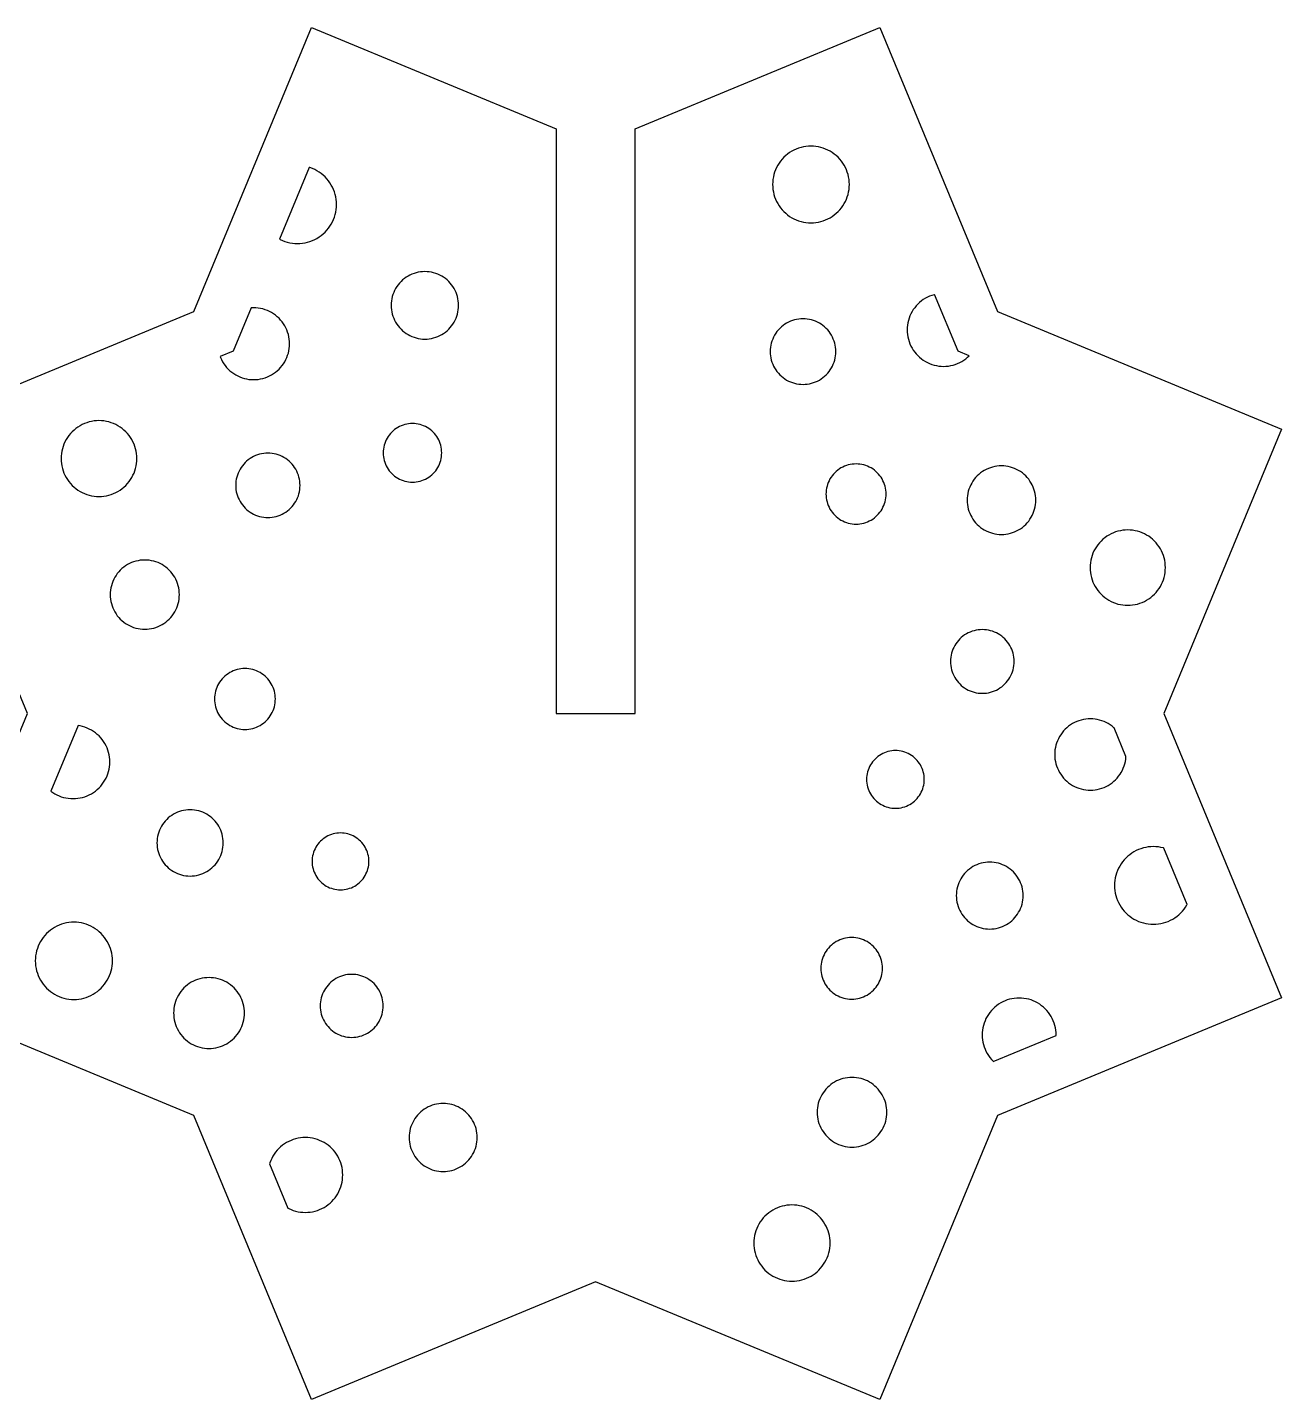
# Model space of a CAD drawing. Header units: millimetres. Extents: x 0 to 450, y -234 to 0.
# Drawn here: x 150.9 to 214.3, y -231.3 to -162 of the extents above; entities that cross this region are included whole.
import ezdxf

# ---------------------------------------------------------------- set-up
doc = ezdxf.new("R2010")
doc.units = ezdxf.units.MM
doc.layers.add('CUT', color=1, linetype='Continuous')

msp = doc.modelspace()

# ---------------------------------------------------------------- linework, layer by layer
at = {"layer": 'CUT'}
for points in [[(193.996, -231.291), (179.645, -225.347), (165.295, -231.291), (159.351, -216.94), (145, -210.996), (150.944, -196.645), (145, -182.295), (159.351, -176.351), (165.295, -162), (177.645, -167.116), (177.645, -196.645), (181.645, -196.645), (181.645, -167.116), (193.996, -162), (199.94, -176.351), (214.291, -182.295), (208.347, -196.645), (214.291, -210.996), (199.94, -216.94), (193.996, -231.291)], [(192.356, -170.552), (192.393, -170.431), (192.422, -170.307), (192.443, -170.182), (192.455, -170.056), (192.459, -169.929), (192.455, -169.802), (192.443, -169.676), (192.422, -169.551), (192.393, -169.428), (192.356, -169.306), (192.312, -169.188), (192.259, -169.072), (192.2, -168.96), (192.133, -168.853), (192.059, -168.749), (191.978, -168.651), (191.892, -168.559), (191.799, -168.472), (191.701, -168.392), (191.598, -168.318), (191.49, -168.251), (191.378, -168.191), (191.263, -168.139), (191.144, -168.094), (191.023, -168.057), (190.899, -168.029), (190.774, -168.008), (190.648, -167.996), (190.521, -167.991), (190.395, -167.996), (190.268, -168.008), (190.143, -168.029), (190.02, -168.057), (189.899, -168.094), (189.78, -168.139), (189.664, -168.191), (189.553, -168.251), (189.445, -168.318), (189.342, -168.392), (189.244, -168.472), (189.151, -168.559), (189.065, -168.651), (188.984, -168.749), (188.91, -168.853), (188.843, -168.96), (188.783, -169.072), (188.731, -169.188), (188.686, -169.306), (188.65, -169.428), (188.621, -169.551), (188.6, -169.676), (188.588, -169.802), (188.584, -169.929), (188.588, -170.056), (188.6, -170.182), (188.621, -170.307), (188.65, -170.431), (188.686, -170.552), (188.731, -170.671), (188.783, -170.786), (188.843, -170.898), (188.91, -171.006), (188.984, -171.109), (189.065, -171.207), (189.151, -171.299), (189.244, -171.386), (189.342, -171.466), (189.445, -171.54), (189.553, -171.607), (189.664, -171.667), (189.78, -171.719), (189.899, -171.764), (190.02, -171.801), (190.143, -171.83), (190.268, -171.85), (190.395, -171.863), (190.521, -171.867), (190.648, -171.863), (190.774, -171.85), (190.899, -171.83), (191.023, -171.801), (191.144, -171.764), (191.263, -171.719), (191.378, -171.667), (191.49, -171.607), (191.598, -171.54), (191.701, -171.466), (191.799, -171.386), (191.892, -171.299), (191.978, -171.207), (192.059, -171.109), (192.133, -171.006), (192.2, -170.898), (192.259, -170.786), (192.312, -170.671), (192.356, -170.552)], [(166.449, -171.577), (166.487, -171.453), (166.516, -171.328), (166.537, -171.2), (166.55, -171.072), (166.554, -170.943), (166.55, -170.814), (166.537, -170.686), (166.516, -170.558), (166.487, -170.433), (166.449, -170.309), (166.404, -170.188), (166.351, -170.071), (166.29, -169.957), (166.222, -169.847), (166.147, -169.743), (166.065, -169.643), (165.977, -169.549), (165.882, -169.46), (165.783, -169.379), (165.678, -169.303), (165.568, -169.235), (165.454, -169.174), (165.337, -169.121), (165.216, -169.076), (165.182, -169.066), (163.679, -172.695), (163.71, -172.711), (163.828, -172.765), (163.949, -172.81), (164.072, -172.848), (164.198, -172.877), (164.325, -172.898), (164.453, -172.91), (164.582, -172.915), (164.711, -172.91), (164.84, -172.898), (164.967, -172.877), (165.093, -172.848), (165.216, -172.81), (165.337, -172.765), (165.454, -172.711), (165.568, -172.651), (165.678, -172.582), (165.783, -172.507), (165.882, -172.425), (165.977, -172.337), (166.065, -172.243), (166.147, -172.143), (166.222, -172.038), (166.29, -171.929), (166.351, -171.815), (166.404, -171.697), (166.449, -171.577)], [(172.633, -176.582), (172.665, -176.475), (172.69, -176.367), (172.709, -176.257), (172.72, -176.146), (172.723, -176.034), (172.72, -175.923), (172.709, -175.812), (172.69, -175.702), (172.665, -175.593), (172.633, -175.487), (172.594, -175.382), (172.548, -175.281), (172.495, -175.182), (172.436, -175.088), (172.371, -174.997), (172.3, -174.911), (172.224, -174.83), (172.143, -174.753), (172.057, -174.683), (171.966, -174.618), (171.871, -174.559), (171.773, -174.506), (171.672, -174.46), (171.567, -174.421), (171.46, -174.389), (171.352, -174.363), (171.242, -174.345), (171.131, -174.334), (171.02, -174.331), (170.908, -174.334), (170.797, -174.345), (170.687, -174.363), (170.579, -174.389), (170.472, -174.421), (170.368, -174.46), (170.266, -174.506), (170.168, -174.559), (170.073, -174.618), (169.982, -174.683), (169.896, -174.753), (169.815, -174.83), (169.739, -174.911), (169.668, -174.997), (169.603, -175.088), (169.544, -175.182), (169.492, -175.281), (169.446, -175.382), (169.406, -175.487), (169.374, -175.593), (169.349, -175.702), (169.33, -175.812), (169.32, -175.923), (169.316, -176.034), (169.32, -176.146), (169.33, -176.257), (169.349, -176.367), (169.374, -176.475), (169.406, -176.582), (169.446, -176.686), (169.492, -176.788), (169.544, -176.886), (169.603, -176.981), (169.668, -177.071), (169.739, -177.158), (169.815, -177.239), (169.896, -177.315), (169.982, -177.386), (170.073, -177.451), (170.168, -177.51), (170.266, -177.562), (170.368, -177.608), (170.472, -177.647), (170.579, -177.68), (170.687, -177.705), (170.797, -177.723), (170.908, -177.734), (171.02, -177.738), (171.131, -177.734), (171.242, -177.723), (171.352, -177.705), (171.46, -177.68), (171.567, -177.647), (171.672, -177.608), (171.773, -177.562), (171.871, -177.51), (171.966, -177.451), (172.057, -177.386), (172.143, -177.315), (172.224, -177.239), (172.3, -177.158), (172.371, -177.071), (172.436, -176.981), (172.495, -176.886), (172.548, -176.788), (172.594, -176.686), (172.633, -176.582)], [(198.033, -178.924), (198.14, -178.867), (198.242, -178.804), (198.34, -178.733), (198.433, -178.657), (198.519, -178.576), (197.95, -178.341), (196.769, -175.489), (196.743, -175.495), (196.627, -175.53), (196.515, -175.572), (196.405, -175.622), (196.299, -175.679), (196.196, -175.742), (196.099, -175.812), (196.005, -175.889), (195.918, -175.971), (195.835, -176.059), (195.759, -176.152), (195.689, -176.25), (195.625, -176.353), (195.568, -176.459), (195.518, -176.569), (195.476, -176.681), (195.441, -176.797), (195.414, -176.914), (195.394, -177.033), (195.382, -177.153), (195.378, -177.273), (195.382, -177.393), (195.394, -177.513), (195.414, -177.632), (195.441, -177.749), (195.476, -177.865), (195.518, -177.977), (195.568, -178.087), (195.625, -178.193), (195.689, -178.296), (195.759, -178.394), (195.835, -178.487), (195.918, -178.575), (196.005, -178.657), (196.099, -178.733), (196.196, -178.804), (196.299, -178.867), (196.405, -178.924), (196.515, -178.974), (196.627, -179.016), (196.743, -179.051), (196.86, -179.079), (196.979, -179.098), (197.099, -179.11), (197.219, -179.114), (197.34, -179.11), (197.46, -179.098), (197.578, -179.079), (197.696, -179.051), (197.811, -179.016), (197.924, -178.974), (198.033, -178.924)], [(164.089, -178.555), (164.124, -178.441), (164.151, -178.326), (164.17, -178.208), (164.182, -178.09), (164.185, -177.972), (164.182, -177.853), (164.17, -177.735), (164.151, -177.617), (164.124, -177.502), (164.089, -177.388), (164.047, -177.277), (163.998, -177.169), (163.942, -177.064), (163.879, -176.963), (163.81, -176.867), (163.735, -176.775), (163.654, -176.688), (163.567, -176.607), (163.475, -176.531), (163.379, -176.462), (163.278, -176.4), (163.173, -176.344), (163.065, -176.295), (162.954, -176.253), (162.84, -176.218), (162.724, -176.191), (162.607, -176.172), (162.489, -176.16), (162.37, -176.156), (162.252, -176.16), (162.243, -176.161), (161.341, -178.341), (160.675, -178.616), (160.693, -178.666), (160.742, -178.774), (160.798, -178.879), (160.861, -178.98), (160.93, -179.076), (161.006, -179.168), (161.087, -179.255), (161.173, -179.336), (161.265, -179.412), (161.362, -179.481), (161.463, -179.543), (161.567, -179.599), (161.676, -179.648), (161.787, -179.69), (161.901, -179.725), (162.016, -179.752), (162.133, -179.771), (162.252, -179.783), (162.37, -179.787), (162.489, -179.783), (162.607, -179.771), (162.724, -179.752), (162.84, -179.725), (162.954, -179.69), (163.065, -179.648), (163.173, -179.599), (163.278, -179.543), (163.379, -179.481), (163.475, -179.412), (163.567, -179.336), (163.654, -179.255), (163.735, -179.168), (163.81, -179.076), (163.879, -178.98), (163.942, -178.879), (163.998, -178.774), (164.047, -178.666), (164.089, -178.555)], [(191.689, -178.901), (191.72, -178.797), (191.745, -178.691), (191.762, -178.584), (191.773, -178.476), (191.777, -178.368), (191.773, -178.26), (191.762, -178.152), (191.745, -178.045), (191.72, -177.939), (191.689, -177.835), (191.65, -177.734), (191.606, -177.635), (191.554, -177.539), (191.497, -177.447), (191.434, -177.359), (191.365, -177.275), (191.291, -177.196), (191.212, -177.122), (191.128, -177.053), (191.04, -176.99), (190.948, -176.932), (190.852, -176.881), (190.753, -176.836), (190.652, -176.798), (190.548, -176.767), (190.442, -176.742), (190.335, -176.724), (190.227, -176.714), (190.119, -176.71), (190.01, -176.714), (189.903, -176.724), (189.796, -176.742), (189.69, -176.767), (189.586, -176.798), (189.485, -176.836), (189.386, -176.881), (189.29, -176.932), (189.198, -176.99), (189.11, -177.053), (189.026, -177.122), (188.947, -177.196), (188.873, -177.275), (188.804, -177.359), (188.741, -177.447), (188.683, -177.539), (188.632, -177.635), (188.587, -177.734), (188.549, -177.835), (188.518, -177.939), (188.493, -178.045), (188.475, -178.152), (188.465, -178.26), (188.461, -178.368), (188.465, -178.476), (188.475, -178.584), (188.493, -178.691), (188.518, -178.797), (188.549, -178.901), (188.587, -179.002), (188.632, -179.101), (188.683, -179.197), (188.741, -179.289), (188.804, -179.377), (188.873, -179.461), (188.947, -179.54), (189.026, -179.614), (189.11, -179.683), (189.198, -179.746), (189.29, -179.804), (189.386, -179.855), (189.485, -179.899), (189.586, -179.938), (189.69, -179.969), (189.796, -179.994), (189.903, -180.011), (190.01, -180.022), (190.119, -180.026), (190.227, -180.022), (190.335, -180.011), (190.442, -179.994), (190.548, -179.969), (190.652, -179.938), (190.753, -179.899), (190.852, -179.855), (190.948, -179.804), (191.04, -179.746), (191.128, -179.683), (191.212, -179.614), (191.291, -179.54), (191.365, -179.461), (191.434, -179.377), (191.497, -179.289), (191.554, -179.197), (191.606, -179.101), (191.65, -179.002), (191.689, -178.901)], [(156.372, -184.387), (156.408, -184.267), (156.437, -184.145), (156.457, -184.021), (156.469, -183.897), (156.473, -183.772), (156.469, -183.646), (156.457, -183.522), (156.437, -183.398), (156.408, -183.276), (156.372, -183.156), (156.328, -183.039), (156.276, -182.925), (156.217, -182.814), (156.151, -182.708), (156.078, -182.606), (155.998, -182.509), (155.913, -182.418), (155.821, -182.332), (155.724, -182.253), (155.623, -182.18), (155.516, -182.114), (155.406, -182.055), (155.292, -182.003), (155.174, -181.959), (155.054, -181.922), (154.932, -181.894), (154.809, -181.874), (154.684, -181.861), (154.559, -181.857), (154.434, -181.861), (154.309, -181.874), (154.186, -181.894), (154.064, -181.922), (153.944, -181.959), (153.826, -182.003), (153.712, -182.055), (153.602, -182.114), (153.495, -182.18), (153.394, -182.253), (153.297, -182.332), (153.205, -182.418), (153.12, -182.509), (153.04, -182.606), (152.967, -182.708), (152.901, -182.814), (152.842, -182.925), (152.79, -183.039), (152.746, -183.156), (152.71, -183.276), (152.681, -183.398), (152.661, -183.522), (152.649, -183.646), (152.645, -183.772), (152.649, -183.897), (152.661, -184.021), (152.681, -184.145), (152.71, -184.267), (152.746, -184.387), (152.79, -184.504), (152.842, -184.618), (152.901, -184.729), (152.967, -184.835), (153.04, -184.937), (153.12, -185.034), (153.205, -185.125), (153.297, -185.211), (153.394, -185.29), (153.495, -185.363), (153.602, -185.429), (153.712, -185.488), (153.826, -185.54), (153.944, -185.584), (154.064, -185.621), (154.186, -185.649), (154.309, -185.67), (154.434, -185.682), (154.559, -185.686), (154.684, -185.682), (154.809, -185.67), (154.932, -185.649), (155.054, -185.621), (155.174, -185.584), (155.292, -185.54), (155.406, -185.488), (155.516, -185.429), (155.623, -185.363), (155.724, -185.29), (155.821, -185.211), (155.913, -185.125), (155.998, -185.034), (156.078, -184.937), (156.151, -184.835), (156.217, -184.729), (156.276, -184.618), (156.328, -184.504), (156.372, -184.387)], [(171.792, -183.959), (171.82, -183.866), (171.842, -183.772), (171.858, -183.677), (171.867, -183.58), (171.871, -183.484), (171.867, -183.387), (171.858, -183.291), (171.842, -183.195), (171.82, -183.101), (171.792, -183.008), (171.758, -182.918), (171.718, -182.83), (171.673, -182.744), (171.621, -182.662), (171.565, -182.584), (171.504, -182.509), (171.438, -182.438), (171.367, -182.372), (171.292, -182.311), (171.214, -182.254), (171.131, -182.203), (171.046, -182.158), (170.958, -182.118), (170.867, -182.084), (170.775, -182.055), (170.681, -182.033), (170.585, -182.018), (170.489, -182.008), (170.392, -182.005), (170.295, -182.008), (170.199, -182.018), (170.104, -182.033), (170.009, -182.055), (169.917, -182.084), (169.826, -182.118), (169.738, -182.158), (169.653, -182.203), (169.571, -182.254), (169.492, -182.311), (169.417, -182.372), (169.347, -182.438), (169.281, -182.509), (169.219, -182.584), (169.163, -182.662), (169.112, -182.744), (169.066, -182.83), (169.026, -182.918), (168.992, -183.008), (168.964, -183.101), (168.942, -183.195), (168.926, -183.291), (168.917, -183.387), (168.914, -183.484), (168.917, -183.58), (168.926, -183.677), (168.942, -183.772), (168.964, -183.866), (168.992, -183.959), (169.026, -184.049), (169.066, -184.138), (169.112, -184.223), (169.163, -184.305), (169.219, -184.384), (169.281, -184.458), (169.347, -184.529), (169.417, -184.595), (169.492, -184.657), (169.571, -184.713), (169.653, -184.764), (169.738, -184.81), (169.826, -184.85), (169.917, -184.884), (170.009, -184.912), (170.104, -184.934), (170.199, -184.949), (170.295, -184.959), (170.392, -184.962), (170.489, -184.959), (170.585, -184.949), (170.681, -184.934), (170.775, -184.912), (170.867, -184.884), (170.958, -184.85), (171.046, -184.81), (171.131, -184.764), (171.214, -184.713), (171.292, -184.657), (171.367, -184.595), (171.438, -184.529), (171.504, -184.458), (171.565, -184.384), (171.621, -184.305), (171.673, -184.223), (171.718, -184.138), (171.758, -184.049), (171.792, -183.959)], [(164.629, -185.649), (164.66, -185.547), (164.684, -185.444), (164.701, -185.339), (164.712, -185.233), (164.715, -185.126), (164.712, -185.02), (164.701, -184.914), (164.684, -184.809), (164.66, -184.706), (164.629, -184.604), (164.591, -184.504), (164.548, -184.408), (164.497, -184.314), (164.441, -184.223), (164.379, -184.137), (164.312, -184.055), (164.239, -183.977), (164.161, -183.904), (164.079, -183.837), (163.993, -183.775), (163.902, -183.719), (163.809, -183.669), (163.712, -183.625), (163.612, -183.587), (163.51, -183.556), (163.407, -183.532), (163.302, -183.515), (163.196, -183.505), (163.09, -183.501), (162.983, -183.505), (162.878, -183.515), (162.773, -183.532), (162.669, -183.556), (162.567, -183.587), (162.468, -183.625), (162.371, -183.669), (162.277, -183.719), (162.187, -183.775), (162.1, -183.837), (162.018, -183.904), (161.94, -183.977), (161.868, -184.055), (161.8, -184.137), (161.738, -184.223), (161.682, -184.314), (161.632, -184.408), (161.588, -184.504), (161.551, -184.604), (161.52, -184.706), (161.496, -184.809), (161.478, -184.914), (161.468, -185.02), (161.464, -185.126), (161.468, -185.233), (161.478, -185.339), (161.496, -185.444), (161.52, -185.547), (161.551, -185.649), (161.588, -185.748), (161.632, -185.845), (161.682, -185.939), (161.738, -186.029), (161.8, -186.116), (161.868, -186.198), (161.94, -186.276), (162.018, -186.348), (162.1, -186.416), (162.187, -186.478), (162.277, -186.534), (162.371, -186.584), (162.468, -186.628), (162.567, -186.666), (162.669, -186.696), (162.773, -186.721), (162.878, -186.738), (162.983, -186.748), (163.09, -186.752), (163.196, -186.748), (163.302, -186.738), (163.407, -186.721), (163.51, -186.696), (163.612, -186.666), (163.712, -186.628), (163.809, -186.584), (163.902, -186.534), (163.993, -186.478), (164.079, -186.416), (164.161, -186.348), (164.239, -186.276), (164.312, -186.198), (164.379, -186.116), (164.441, -186.029), (164.497, -185.939), (164.548, -185.845), (164.591, -185.748), (164.629, -185.649)], [(194.235, -186.049), (194.264, -185.954), (194.287, -185.857), (194.303, -185.759), (194.313, -185.66), (194.316, -185.561), (194.313, -185.462), (194.303, -185.363), (194.287, -185.265), (194.264, -185.168), (194.235, -185.073), (194.2, -184.98), (194.159, -184.889), (194.113, -184.802), (194.06, -184.717), (194.002, -184.637), (193.939, -184.56), (193.871, -184.487), (193.799, -184.419), (193.722, -184.356), (193.641, -184.298), (193.557, -184.246), (193.469, -184.199), (193.379, -184.158), (193.286, -184.123), (193.19, -184.094), (193.094, -184.072), (192.996, -184.055), (192.897, -184.046), (192.797, -184.042), (192.698, -184.046), (192.599, -184.055), (192.501, -184.072), (192.404, -184.094), (192.309, -184.123), (192.216, -184.158), (192.126, -184.199), (192.038, -184.246), (191.954, -184.298), (191.873, -184.356), (191.796, -184.419), (191.724, -184.487), (191.656, -184.56), (191.593, -184.637), (191.535, -184.717), (191.482, -184.802), (191.436, -184.889), (191.395, -184.98), (191.36, -185.073), (191.331, -185.168), (191.308, -185.265), (191.292, -185.363), (191.282, -185.462), (191.279, -185.561), (191.282, -185.66), (191.292, -185.759), (191.308, -185.857), (191.331, -185.954), (191.36, -186.049), (191.395, -186.142), (191.436, -186.233), (191.482, -186.32), (191.535, -186.405), (191.593, -186.485), (191.656, -186.562), (191.724, -186.635), (191.796, -186.703), (191.873, -186.766), (191.954, -186.824), (192.038, -186.876), (192.126, -186.923), (192.216, -186.964), (192.309, -186.999), (192.404, -187.028), (192.501, -187.05), (192.599, -187.067), (192.698, -187.076), (192.797, -187.079), (192.897, -187.076), (192.996, -187.067), (193.094, -187.05), (193.19, -187.028), (193.286, -186.999), (193.379, -186.964), (193.469, -186.923), (193.557, -186.876), (193.641, -186.824), (193.722, -186.766), (193.799, -186.703), (193.871, -186.635), (193.939, -186.562), (194.002, -186.485), (194.06, -186.405), (194.113, -186.32), (194.159, -186.233), (194.2, -186.142), (194.235, -186.049)], [(201.784, -186.43), (201.817, -186.321), (201.843, -186.211), (201.861, -186.099), (201.872, -185.986), (201.876, -185.873), (201.872, -185.759), (201.861, -185.646), (201.843, -185.534), (201.817, -185.424), (201.784, -185.315), (201.744, -185.209), (201.697, -185.106), (201.644, -185.006), (201.584, -184.91), (201.518, -184.818), (201.446, -184.73), (201.368, -184.647), (201.286, -184.57), (201.198, -184.498), (201.106, -184.432), (201.01, -184.372), (200.91, -184.318), (200.806, -184.271), (200.7, -184.232), (200.592, -184.199), (200.481, -184.173), (200.369, -184.154), (200.256, -184.143), (200.143, -184.14), (200.03, -184.143), (199.917, -184.154), (199.805, -184.173), (199.695, -184.199), (199.586, -184.232), (199.48, -184.271), (199.377, -184.318), (199.277, -184.372), (199.18, -184.432), (199.088, -184.498), (199.001, -184.57), (198.918, -184.647), (198.84, -184.73), (198.768, -184.818), (198.702, -184.91), (198.642, -185.006), (198.589, -185.106), (198.542, -185.209), (198.502, -185.315), (198.469, -185.424), (198.443, -185.534), (198.425, -185.646), (198.414, -185.759), (198.41, -185.873), (198.414, -185.986), (198.425, -186.099), (198.443, -186.211), (198.469, -186.321), (198.502, -186.43), (198.542, -186.536), (198.589, -186.639), (198.642, -186.739), (198.702, -186.835), (198.768, -186.927), (198.84, -187.015), (198.918, -187.098), (199.001, -187.175), (199.088, -187.247), (199.18, -187.313), (199.277, -187.373), (199.377, -187.427), (199.48, -187.474), (199.586, -187.513), (199.695, -187.546), (199.805, -187.572), (199.917, -187.591), (200.03, -187.602), (200.143, -187.605), (200.256, -187.602), (200.369, -187.591), (200.481, -187.572), (200.592, -187.546), (200.7, -187.513), (200.806, -187.474), (200.91, -187.427), (201.01, -187.373), (201.106, -187.313), (201.198, -187.247), (201.286, -187.175), (201.368, -187.098), (201.446, -187.015), (201.518, -186.927), (201.584, -186.835), (201.644, -186.739), (201.697, -186.639), (201.744, -186.536), (201.784, -186.43)], [(208.323, -189.891), (208.359, -189.772), (208.388, -189.651), (208.408, -189.528), (208.42, -189.404), (208.424, -189.28), (208.42, -189.155), (208.408, -189.032), (208.388, -188.909), (208.359, -188.787), (208.323, -188.668), (208.279, -188.552), (208.228, -188.438), (208.169, -188.329), (208.104, -188.223), (208.031, -188.122), (207.952, -188.025), (207.867, -187.935), (207.776, -187.849), (207.68, -187.77), (207.579, -187.698), (207.473, -187.632), (207.363, -187.574), (207.25, -187.522), (207.133, -187.478), (207.014, -187.442), (206.893, -187.414), (206.77, -187.394), (206.646, -187.381), (206.522, -187.377), (206.397, -187.381), (206.273, -187.394), (206.15, -187.414), (206.029, -187.442), (205.91, -187.478), (205.794, -187.522), (205.68, -187.574), (205.57, -187.632), (205.465, -187.698), (205.363, -187.77), (205.267, -187.849), (205.176, -187.935), (205.091, -188.025), (205.012, -188.122), (204.94, -188.223), (204.874, -188.329), (204.815, -188.438), (204.764, -188.552), (204.72, -188.668), (204.684, -188.787), (204.656, -188.909), (204.635, -189.032), (204.623, -189.155), (204.619, -189.28), (204.623, -189.404), (204.635, -189.528), (204.656, -189.651), (204.684, -189.772), (204.72, -189.891), (204.764, -190.008), (204.815, -190.121), (204.874, -190.231), (204.94, -190.337), (205.012, -190.438), (205.091, -190.534), (205.176, -190.625), (205.267, -190.71), (205.363, -190.789), (205.465, -190.862), (205.57, -190.927), (205.68, -190.986), (205.794, -191.038), (205.91, -191.081), (206.029, -191.118), (206.15, -191.146), (206.273, -191.166), (206.397, -191.178), (206.522, -191.182), (206.646, -191.178), (206.77, -191.166), (206.893, -191.146), (207.014, -191.118), (207.133, -191.081), (207.25, -191.038), (207.363, -190.986), (207.473, -190.927), (207.579, -190.862), (207.68, -190.789), (207.776, -190.71), (207.867, -190.625), (207.952, -190.534), (208.031, -190.438), (208.104, -190.337), (208.169, -190.231), (208.228, -190.121), (208.279, -190.008), (208.323, -189.891)], [(158.526, -191.204), (158.559, -191.094), (158.585, -190.983), (158.604, -190.87), (158.615, -190.757), (158.619, -190.642), (158.615, -190.528), (158.604, -190.414), (158.585, -190.301), (158.559, -190.19), (158.526, -190.081), (158.486, -189.974), (158.438, -189.87), (158.384, -189.769), (158.324, -189.672), (158.257, -189.579), (158.185, -189.49), (158.107, -189.407), (158.023, -189.329), (157.935, -189.256), (157.842, -189.19), (157.745, -189.129), (157.644, -189.075), (157.54, -189.028), (157.433, -188.988), (157.324, -188.955), (157.212, -188.929), (157.099, -188.91), (156.986, -188.899), (156.871, -188.895), (156.757, -188.899), (156.643, -188.91), (156.53, -188.929), (156.419, -188.955), (156.31, -188.988), (156.203, -189.028), (156.099, -189.075), (155.998, -189.129), (155.901, -189.19), (155.808, -189.256), (155.719, -189.329), (155.636, -189.407), (155.558, -189.49), (155.485, -189.579), (155.419, -189.672), (155.358, -189.769), (155.304, -189.87), (155.257, -189.974), (155.217, -190.081), (155.184, -190.19), (155.158, -190.301), (155.139, -190.414), (155.128, -190.528), (155.124, -190.642), (155.128, -190.757), (155.139, -190.87), (155.158, -190.983), (155.184, -191.094), (155.217, -191.204), (155.257, -191.311), (155.304, -191.415), (155.358, -191.516), (155.419, -191.613), (155.485, -191.706), (155.558, -191.794), (155.636, -191.878), (155.719, -191.956), (155.808, -192.028), (155.901, -192.095), (155.998, -192.155), (156.099, -192.209), (156.203, -192.256), (156.31, -192.297), (156.419, -192.33), (156.53, -192.356), (156.643, -192.375), (156.757, -192.386), (156.871, -192.389), (156.986, -192.386), (157.099, -192.375), (157.212, -192.356), (157.324, -192.33), (157.433, -192.297), (157.54, -192.256), (157.644, -192.209), (157.745, -192.155), (157.842, -192.095), (157.935, -192.028), (158.023, -191.956), (158.107, -191.878), (158.185, -191.794), (158.257, -191.706), (158.324, -191.613), (158.384, -191.516), (158.438, -191.415), (158.486, -191.311), (158.526, -191.204)], [(200.698, -194.535), (200.728, -194.434), (200.752, -194.332), (200.77, -194.228), (200.78, -194.123), (200.783, -194.018), (200.78, -193.913), (200.77, -193.808), (200.752, -193.704), (200.728, -193.602), (200.698, -193.501), (200.661, -193.402), (200.617, -193.306), (200.568, -193.214), (200.512, -193.124), (200.451, -193.039), (200.384, -192.957), (200.312, -192.88), (200.235, -192.808), (200.154, -192.742), (200.068, -192.68), (199.979, -192.625), (199.886, -192.575), (199.79, -192.532), (199.692, -192.495), (199.591, -192.464), (199.488, -192.44), (199.385, -192.423), (199.28, -192.413), (199.175, -192.409), (199.069, -192.413), (198.965, -192.423), (198.861, -192.44), (198.758, -192.464), (198.657, -192.495), (198.559, -192.532), (198.463, -192.575), (198.37, -192.625), (198.281, -192.68), (198.195, -192.742), (198.114, -192.808), (198.037, -192.88), (197.965, -192.957), (197.898, -193.039), (197.837, -193.124), (197.781, -193.214), (197.732, -193.306), (197.688, -193.402), (197.651, -193.501), (197.621, -193.602), (197.597, -193.704), (197.58, -193.808), (197.569, -193.913), (197.566, -194.018), (197.569, -194.123), (197.58, -194.228), (197.597, -194.332), (197.621, -194.434), (197.651, -194.535), (197.688, -194.633), (197.732, -194.729), (197.781, -194.822), (197.837, -194.912), (197.898, -194.997), (197.965, -195.079), (198.037, -195.155), (198.114, -195.227), (198.195, -195.294), (198.281, -195.355), (198.37, -195.411), (198.463, -195.461), (198.559, -195.504), (198.657, -195.541), (198.758, -195.572), (198.861, -195.596), (198.965, -195.613), (199.069, -195.623), (199.175, -195.627), (199.28, -195.623), (199.385, -195.613), (199.488, -195.596), (199.591, -195.572), (199.692, -195.541), (199.79, -195.504), (199.886, -195.461), (199.979, -195.411), (200.068, -195.355), (200.154, -195.294), (200.235, -195.227), (200.312, -195.155), (200.384, -195.079), (200.451, -194.997), (200.512, -194.912), (200.568, -194.822), (200.617, -194.729), (200.661, -194.633), (200.698, -194.535)], [(163.387, -196.407), (163.416, -196.311), (163.439, -196.213), (163.456, -196.114), (163.466, -196.014), (163.469, -195.913), (163.466, -195.812), (163.456, -195.712), (163.439, -195.613), (163.416, -195.515), (163.387, -195.419), (163.352, -195.325), (163.31, -195.233), (163.263, -195.144), (163.21, -195.059), (163.151, -194.977), (163.087, -194.899), (163.018, -194.826), (162.945, -194.757), (162.867, -194.693), (162.785, -194.635), (162.7, -194.581), (162.611, -194.534), (162.52, -194.492), (162.426, -194.457), (162.329, -194.428), (162.231, -194.405), (162.132, -194.389), (162.032, -194.379), (161.931, -194.375), (161.831, -194.379), (161.731, -194.389), (161.631, -194.405), (161.533, -194.428), (161.437, -194.457), (161.343, -194.492), (161.251, -194.534), (161.162, -194.581), (161.077, -194.635), (160.995, -194.693), (160.917, -194.757), (160.844, -194.826), (160.775, -194.899), (160.711, -194.977), (160.653, -195.059), (160.6, -195.144), (160.552, -195.233), (160.511, -195.325), (160.475, -195.419), (160.446, -195.515), (160.423, -195.613), (160.407, -195.712), (160.397, -195.812), (160.394, -195.913), (160.397, -196.014), (160.407, -196.114), (160.423, -196.213), (160.446, -196.311), (160.475, -196.407), (160.511, -196.501), (160.552, -196.593), (160.6, -196.682), (160.653, -196.767), (160.711, -196.849), (160.775, -196.927), (160.844, -197), (160.917, -197.069), (160.995, -197.133), (161.077, -197.191), (161.162, -197.245), (161.251, -197.292), (161.343, -197.333), (161.437, -197.369), (161.533, -197.398), (161.631, -197.421), (161.731, -197.437), (161.831, -197.447), (161.931, -197.451), (162.032, -197.447), (162.132, -197.437), (162.231, -197.421), (162.329, -197.398), (162.426, -197.369), (162.52, -197.333), (162.611, -197.292), (162.7, -197.245), (162.785, -197.191), (162.867, -197.133), (162.945, -197.069), (163.018, -197), (163.087, -196.927), (163.151, -196.849), (163.21, -196.767), (163.263, -196.682), (163.31, -196.593), (163.352, -196.501), (163.387, -196.407)], [(155.007, -199.687), (155.042, -199.571), (155.07, -199.453), (155.089, -199.334), (155.101, -199.213), (155.105, -199.092), (155.101, -198.97), (155.089, -198.85), (155.07, -198.73), (155.042, -198.612), (155.007, -198.496), (154.964, -198.382), (154.914, -198.272), (154.857, -198.165), (154.793, -198.062), (154.722, -197.963), (154.645, -197.87), (154.562, -197.781), (154.474, -197.698), (154.38, -197.621), (154.281, -197.55), (154.178, -197.486), (154.071, -197.429), (153.961, -197.379), (153.847, -197.336), (153.731, -197.301), (153.613, -197.274), (153.506, -197.256), (152.133, -200.569), (152.222, -200.633), (152.325, -200.697), (152.432, -200.754), (152.542, -200.804), (152.656, -200.847), (152.772, -200.882), (152.89, -200.91), (153.01, -200.929), (153.13, -200.941), (153.252, -200.945), (153.373, -200.941), (153.494, -200.929), (153.613, -200.91), (153.731, -200.882), (153.847, -200.847), (153.961, -200.804), (154.071, -200.754), (154.178, -200.697), (154.281, -200.633), (154.38, -200.562), (154.474, -200.485), (154.562, -200.402), (154.645, -200.314), (154.722, -200.22), (154.793, -200.121), (154.857, -200.018), (154.914, -199.911), (154.964, -199.801), (155.007, -199.687)], [(206.339, -199.295), (206.374, -199.182), (206.4, -199.067), (206.419, -198.951), (206.431, -198.833), (206.432, -198.816), (205.834, -197.373), (205.821, -197.361), (205.73, -197.286), (205.634, -197.217), (205.534, -197.155), (205.43, -197.1), (205.323, -197.051), (205.212, -197.009), (205.099, -196.975), (204.985, -196.948), (204.868, -196.929), (204.751, -196.918), (204.633, -196.914), (204.515, -196.918), (204.398, -196.929), (204.281, -196.948), (204.167, -196.975), (204.054, -197.009), (203.943, -197.051), (203.836, -197.1), (203.732, -197.155), (203.632, -197.217), (203.536, -197.286), (203.445, -197.361), (203.359, -197.441), (203.278, -197.528), (203.203, -197.619), (203.135, -197.715), (203.072, -197.815), (203.017, -197.919), (202.968, -198.026), (202.927, -198.136), (202.892, -198.249), (202.866, -198.364), (202.846, -198.48), (202.835, -198.598), (202.831, -198.716), (202.835, -198.833), (202.846, -198.951), (202.866, -199.067), (202.892, -199.182), (202.927, -199.295), (202.968, -199.405), (203.017, -199.513), (203.072, -199.617), (203.135, -199.717), (203.203, -199.813), (203.278, -199.904), (203.359, -199.99), (203.445, -200.07), (203.536, -200.145), (203.632, -200.214), (203.732, -200.276), (203.836, -200.332), (203.943, -200.38), (204.054, -200.422), (204.167, -200.456), (204.281, -200.483), (204.398, -200.502), (204.515, -200.514), (204.633, -200.518), (204.751, -200.514), (204.868, -200.502), (204.985, -200.483), (205.099, -200.456), (205.212, -200.422), (205.323, -200.38), (205.43, -200.332), (205.534, -200.276), (205.634, -200.214), (205.73, -200.145), (205.821, -200.07), (205.907, -199.99), (205.988, -199.904), (206.063, -199.813), (206.131, -199.717), (206.193, -199.617), (206.249, -199.513), (206.298, -199.405), (206.339, -199.295)], [(196.168, -200.443), (196.196, -200.352), (196.217, -200.259), (196.233, -200.165), (196.242, -200.07), (196.245, -199.974), (196.242, -199.879), (196.233, -199.784), (196.217, -199.69), (196.196, -199.597), (196.168, -199.506), (196.134, -199.417), (196.095, -199.33), (196.05, -199.246), (196, -199.165), (195.944, -199.087), (195.884, -199.014), (195.818, -198.944), (195.749, -198.879), (195.675, -198.818), (195.597, -198.763), (195.516, -198.712), (195.432, -198.667), (195.345, -198.628), (195.256, -198.594), (195.165, -198.567), (195.072, -198.545), (194.978, -198.529), (194.883, -198.52), (194.788, -198.517), (194.692, -198.52), (194.598, -198.529), (194.503, -198.545), (194.411, -198.567), (194.319, -198.594), (194.23, -198.628), (194.143, -198.667), (194.059, -198.712), (193.978, -198.763), (193.901, -198.818), (193.827, -198.879), (193.757, -198.944), (193.692, -199.014), (193.631, -199.087), (193.576, -199.165), (193.526, -199.246), (193.481, -199.33), (193.441, -199.417), (193.408, -199.506), (193.38, -199.597), (193.358, -199.69), (193.343, -199.784), (193.333, -199.879), (193.33, -199.974), (193.333, -200.07), (193.343, -200.165), (193.358, -200.259), (193.38, -200.352), (193.408, -200.443), (193.441, -200.532), (193.481, -200.619), (193.526, -200.703), (193.576, -200.784), (193.631, -200.862), (193.692, -200.935), (193.757, -201.005), (193.827, -201.07), (193.901, -201.131), (193.978, -201.186), (194.059, -201.237), (194.143, -201.282), (194.23, -201.321), (194.319, -201.355), (194.411, -201.382), (194.503, -201.404), (194.598, -201.419), (194.692, -201.429), (194.788, -201.432), (194.883, -201.429), (194.978, -201.419), (195.072, -201.404), (195.165, -201.382), (195.256, -201.355), (195.345, -201.321), (195.432, -201.282), (195.516, -201.237), (195.597, -201.186), (195.675, -201.131), (195.749, -201.07), (195.818, -201.005), (195.884, -200.935), (195.944, -200.862), (196, -200.784), (196.05, -200.703), (196.095, -200.619), (196.134, -200.532), (196.168, -200.443)], [(160.747, -203.718), (160.779, -203.613), (160.804, -203.507), (160.822, -203.398), (160.832, -203.29), (160.836, -203.18), (160.832, -203.071), (160.822, -202.962), (160.804, -202.854), (160.779, -202.747), (160.747, -202.642), (160.709, -202.54), (160.663, -202.44), (160.612, -202.343), (160.554, -202.25), (160.49, -202.161), (160.421, -202.077), (160.346, -201.997), (160.266, -201.922), (160.181, -201.853), (160.092, -201.789), (159.999, -201.731), (159.903, -201.679), (159.803, -201.634), (159.7, -201.596), (159.596, -201.564), (159.489, -201.539), (159.381, -201.521), (159.272, -201.51), (159.163, -201.507), (159.053, -201.51), (158.944, -201.521), (158.836, -201.539), (158.73, -201.564), (158.625, -201.596), (158.522, -201.634), (158.423, -201.679), (158.326, -201.731), (158.233, -201.789), (158.144, -201.853), (158.059, -201.922), (157.979, -201.997), (157.905, -202.077), (157.835, -202.161), (157.771, -202.25), (157.713, -202.343), (157.662, -202.44), (157.617, -202.54), (157.578, -202.642), (157.546, -202.747), (157.521, -202.854), (157.504, -202.962), (157.493, -203.071), (157.489, -203.18), (157.493, -203.29), (157.504, -203.398), (157.521, -203.507), (157.546, -203.613), (157.578, -203.718), (157.617, -203.82), (157.662, -203.92), (157.713, -204.017), (157.771, -204.11), (157.835, -204.199), (157.905, -204.283), (157.979, -204.363), (158.059, -204.438), (158.144, -204.508), (158.233, -204.571), (158.326, -204.629), (158.423, -204.681), (158.522, -204.726), (158.625, -204.765), (158.73, -204.796), (158.836, -204.821), (158.944, -204.839), (159.053, -204.85), (159.163, -204.853), (159.272, -204.85), (159.381, -204.839), (159.489, -204.821), (159.596, -204.796), (159.7, -204.765), (159.803, -204.726), (159.903, -204.681), (159.999, -204.629), (160.092, -204.571), (160.181, -204.508), (160.266, -204.438), (160.346, -204.363), (160.421, -204.283), (160.49, -204.199), (160.554, -204.11), (160.612, -204.017), (160.663, -203.92), (160.709, -203.82), (160.747, -203.718)], [(168.117, -204.576), (168.144, -204.486), (168.166, -204.394), (168.181, -204.302), (168.19, -204.208), (168.193, -204.114), (168.19, -204.02), (168.181, -203.927), (168.166, -203.834), (168.144, -203.743), (168.117, -203.653), (168.084, -203.565), (168.045, -203.479), (168.001, -203.396), (167.951, -203.317), (167.897, -203.24), (167.837, -203.168), (167.773, -203.099), (167.704, -203.035), (167.632, -202.975), (167.555, -202.921), (167.475, -202.871), (167.393, -202.827), (167.307, -202.788), (167.219, -202.755), (167.129, -202.728), (167.038, -202.706), (166.945, -202.691), (166.851, -202.682), (166.758, -202.679), (166.664, -202.682), (166.57, -202.691), (166.478, -202.706), (166.386, -202.728), (166.296, -202.755), (166.208, -202.788), (166.123, -202.827), (166.04, -202.871), (165.96, -202.921), (165.884, -202.975), (165.811, -203.035), (165.743, -203.099), (165.678, -203.168), (165.619, -203.24), (165.564, -203.317), (165.514, -203.396), (165.47, -203.479), (165.431, -203.565), (165.398, -203.653), (165.371, -203.743), (165.35, -203.834), (165.334, -203.927), (165.325, -204.02), (165.322, -204.114), (165.325, -204.208), (165.334, -204.302), (165.35, -204.394), (165.371, -204.486), (165.398, -204.576), (165.431, -204.664), (165.47, -204.749), (165.514, -204.832), (165.564, -204.912), (165.619, -204.988), (165.678, -205.061), (165.743, -205.129), (165.811, -205.194), (165.884, -205.253), (165.96, -205.308), (166.04, -205.357), (166.123, -205.402), (166.208, -205.441), (166.296, -205.474), (166.386, -205.501), (166.478, -205.522), (166.57, -205.538), (166.664, -205.547), (166.758, -205.55), (166.851, -205.547), (166.945, -205.538), (167.038, -205.522), (167.129, -205.501), (167.219, -205.474), (167.307, -205.441), (167.393, -205.402), (167.475, -205.357), (167.555, -205.308), (167.632, -205.253), (167.704, -205.194), (167.773, -205.129), (167.837, -205.061), (167.897, -204.988), (167.951, -204.912), (168.001, -204.832), (168.045, -204.749), (168.084, -204.664), (168.117, -204.576)], [(209.203, -206.717), (209.29, -206.624), (209.372, -206.524), (209.446, -206.42), (209.514, -206.311), (209.527, -206.288), (208.349, -203.445), (208.324, -203.437), (208.199, -203.408), (208.072, -203.387), (207.945, -203.374), (207.816, -203.37), (207.688, -203.374), (207.56, -203.387), (207.434, -203.408), (207.309, -203.437), (207.186, -203.474), (207.066, -203.52), (206.949, -203.572), (206.836, -203.633), (206.727, -203.701), (206.623, -203.775), (206.524, -203.857), (206.43, -203.945), (206.342, -204.038), (206.261, -204.137), (206.186, -204.242), (206.118, -204.351), (206.058, -204.464), (206.005, -204.581), (205.96, -204.701), (205.923, -204.823), (205.893, -204.948), (205.873, -205.075), (205.86, -205.203), (205.856, -205.331), (205.86, -205.459), (205.873, -205.587), (205.893, -205.713), (205.923, -205.838), (205.96, -205.961), (206.005, -206.081), (206.058, -206.198), (206.118, -206.311), (206.186, -206.42), (206.261, -206.524), (206.342, -206.624), (206.43, -206.717), (206.524, -206.805), (206.623, -206.886), (206.727, -206.961), (206.836, -207.029), (206.949, -207.089), (207.066, -207.142), (207.186, -207.187), (207.309, -207.225), (207.434, -207.254), (207.56, -207.275), (207.688, -207.287), (207.816, -207.291), (207.945, -207.287), (208.072, -207.275), (208.199, -207.254), (208.324, -207.225), (208.446, -207.187), (208.567, -207.142), (208.683, -207.089), (208.797, -207.029), (208.906, -206.961), (209.01, -206.886), (209.109, -206.805), (209.203, -206.717)], [(201.149, -206.384), (201.181, -206.279), (201.206, -206.171), (201.224, -206.062), (201.235, -205.952), (201.238, -205.842), (201.235, -205.731), (201.224, -205.621), (201.206, -205.512), (201.181, -205.405), (201.149, -205.299), (201.11, -205.195), (201.064, -205.095), (201.012, -204.997), (200.954, -204.903), (200.889, -204.814), (200.819, -204.728), (200.744, -204.648), (200.663, -204.572), (200.577, -204.502), (200.488, -204.438), (200.394, -204.379), (200.296, -204.327), (200.196, -204.282), (200.092, -204.243), (199.987, -204.211), (199.879, -204.185), (199.77, -204.167), (199.66, -204.157), (199.55, -204.153), (199.439, -204.157), (199.329, -204.167), (199.22, -204.185), (199.112, -204.211), (199.007, -204.243), (198.903, -204.282), (198.803, -204.327), (198.705, -204.379), (198.611, -204.438), (198.522, -204.502), (198.436, -204.572), (198.355, -204.648), (198.28, -204.728), (198.21, -204.814), (198.145, -204.903), (198.087, -204.997), (198.035, -205.095), (197.989, -205.195), (197.95, -205.299), (197.918, -205.405), (197.893, -205.512), (197.875, -205.621), (197.864, -205.731), (197.861, -205.842), (197.864, -205.952), (197.875, -206.062), (197.893, -206.171), (197.918, -206.279), (197.95, -206.384), (197.989, -206.488), (198.035, -206.589), (198.087, -206.686), (198.145, -206.78), (198.21, -206.87), (198.28, -206.955), (198.355, -207.036), (198.436, -207.111), (198.522, -207.181), (198.611, -207.246), (198.705, -207.304), (198.803, -207.356), (198.903, -207.402), (199.007, -207.441), (199.112, -207.473), (199.22, -207.498), (199.329, -207.516), (199.439, -207.527), (199.55, -207.53), (199.66, -207.527), (199.77, -207.516), (199.879, -207.498), (199.987, -207.473), (200.092, -207.441), (200.196, -207.402), (200.296, -207.356), (200.394, -207.304), (200.488, -207.246), (200.577, -207.181), (200.663, -207.111), (200.744, -207.036), (200.819, -206.955), (200.889, -206.87), (200.954, -206.78), (201.012, -206.686), (201.064, -206.589), (201.11, -206.488), (201.149, -206.384)], [(155.137, -209.762), (155.174, -209.64), (155.203, -209.516), (155.224, -209.39), (155.236, -209.263), (155.24, -209.135), (155.236, -209.008), (155.224, -208.881), (155.203, -208.755), (155.174, -208.631), (155.137, -208.509), (155.092, -208.389), (155.039, -208.273), (154.979, -208.161), (154.912, -208.052), (154.838, -207.949), (154.757, -207.85), (154.67, -207.757), (154.576, -207.67), (154.478, -207.589), (154.374, -207.515), (154.266, -207.447), (154.153, -207.387), (154.037, -207.334), (153.918, -207.289), (153.796, -207.252), (153.672, -207.223), (153.546, -207.203), (153.419, -207.19), (153.291, -207.186), (153.164, -207.19), (153.037, -207.203), (152.911, -207.223), (152.787, -207.252), (152.665, -207.289), (152.545, -207.334), (152.429, -207.387), (152.317, -207.447), (152.208, -207.515), (152.105, -207.589), (152.006, -207.67), (151.913, -207.757), (151.826, -207.85), (151.745, -207.949), (151.671, -208.052), (151.603, -208.161), (151.543, -208.273), (151.49, -208.389), (151.445, -208.509), (151.408, -208.631), (151.379, -208.755), (151.359, -208.881), (151.346, -209.008), (151.342, -209.135), (151.346, -209.263), (151.359, -209.39), (151.379, -209.516), (151.408, -209.64), (151.445, -209.762), (151.49, -209.881), (151.543, -209.997), (151.603, -210.11), (151.671, -210.218), (151.745, -210.322), (151.826, -210.42), (151.913, -210.514), (152.006, -210.601), (152.105, -210.682), (152.208, -210.756), (152.317, -210.823), (152.429, -210.883), (152.545, -210.936), (152.665, -210.981), (152.787, -211.018), (152.911, -211.047), (153.037, -211.068), (153.164, -211.08), (153.291, -211.084), (153.419, -211.08), (153.546, -211.068), (153.672, -211.047), (153.796, -211.018), (153.918, -210.981), (154.037, -210.936), (154.153, -210.883), (154.266, -210.823), (154.374, -210.756), (154.478, -210.682), (154.576, -210.601), (154.67, -210.514), (154.757, -210.42), (154.838, -210.322), (154.912, -210.218), (154.979, -210.11), (155.039, -209.997), (155.092, -209.881), (155.137, -209.762)], [(194.05, -210.014), (194.08, -209.917), (194.103, -209.818), (194.12, -209.717), (194.13, -209.616), (194.133, -209.514), (194.13, -209.412), (194.12, -209.311), (194.103, -209.21), (194.08, -209.111), (194.05, -209.014), (194.015, -208.918), (193.973, -208.826), (193.925, -208.736), (193.871, -208.649), (193.811, -208.567), (193.747, -208.488), (193.677, -208.414), (193.603, -208.344), (193.524, -208.279), (193.441, -208.22), (193.355, -208.166), (193.265, -208.118), (193.172, -208.076), (193.077, -208.04), (192.98, -208.011), (192.88, -207.988), (192.78, -207.971), (192.679, -207.961), (192.577, -207.958), (192.475, -207.961), (192.374, -207.971), (192.273, -207.988), (192.174, -208.011), (192.077, -208.04), (191.981, -208.076), (191.889, -208.118), (191.799, -208.166), (191.712, -208.22), (191.63, -208.279), (191.551, -208.344), (191.477, -208.414), (191.407, -208.488), (191.342, -208.567), (191.283, -208.649), (191.229, -208.736), (191.181, -208.826), (191.139, -208.918), (191.103, -209.014), (191.074, -209.111), (191.051, -209.21), (191.034, -209.311), (191.024, -209.412), (191.021, -209.514), (191.024, -209.616), (191.034, -209.717), (191.051, -209.818), (191.074, -209.917), (191.103, -210.014), (191.139, -210.109), (191.181, -210.202), (191.229, -210.292), (191.283, -210.378), (191.342, -210.461), (191.407, -210.54), (191.477, -210.614), (191.551, -210.684), (191.63, -210.748), (191.712, -210.808), (191.799, -210.862), (191.889, -210.91), (191.981, -210.952), (192.077, -210.987), (192.174, -211.017), (192.273, -211.04), (192.374, -211.057), (192.475, -211.067), (192.577, -211.07), (192.679, -211.067), (192.78, -211.057), (192.88, -211.04), (192.98, -211.017), (193.077, -210.987), (193.172, -210.952), (193.265, -210.91), (193.355, -210.862), (193.441, -210.808), (193.524, -210.748), (193.603, -210.684), (193.677, -210.614), (193.747, -210.54), (193.811, -210.461), (193.871, -210.378), (193.925, -210.292), (193.973, -210.202), (194.015, -210.109), (194.05, -210.014)], [(168.832, -211.922), (168.862, -211.822), (168.886, -211.721), (168.903, -211.618), (168.913, -211.514), (168.916, -211.41), (168.913, -211.306), (168.903, -211.202), (168.886, -211.1), (168.862, -210.998), (168.832, -210.899), (168.795, -210.801), (168.752, -210.706), (168.703, -210.614), (168.648, -210.526), (168.587, -210.441), (168.521, -210.361), (168.45, -210.285), (168.374, -210.213), (168.293, -210.147), (168.209, -210.087), (168.12, -210.032), (168.028, -209.983), (167.934, -209.94), (167.836, -209.903), (167.736, -209.873), (167.635, -209.849), (167.532, -209.832), (167.429, -209.822), (167.325, -209.819), (167.22, -209.822), (167.117, -209.832), (167.014, -209.849), (166.913, -209.873), (166.813, -209.903), (166.715, -209.94), (166.621, -209.983), (166.529, -210.032), (166.44, -210.087), (166.356, -210.147), (166.275, -210.213), (166.199, -210.285), (166.128, -210.361), (166.062, -210.441), (166.001, -210.526), (165.946, -210.614), (165.897, -210.706), (165.854, -210.801), (165.817, -210.899), (165.787, -210.998), (165.764, -211.1), (165.747, -211.202), (165.736, -211.306), (165.733, -211.41), (165.736, -211.514), (165.747, -211.618), (165.764, -211.721), (165.787, -211.822), (165.817, -211.922), (165.854, -212.019), (165.897, -212.114), (165.946, -212.206), (166.001, -212.294), (166.062, -212.379), (166.128, -212.46), (166.199, -212.536), (166.275, -212.607), (166.356, -212.673), (166.44, -212.733), (166.529, -212.788), (166.621, -212.838), (166.715, -212.881), (166.813, -212.917), (166.913, -212.947), (167.014, -212.971), (167.117, -212.988), (167.22, -212.998), (167.325, -213.002), (167.429, -212.998), (167.532, -212.988), (167.635, -212.971), (167.736, -212.947), (167.836, -212.917), (167.934, -212.881), (168.028, -212.838), (168.12, -212.788), (168.209, -212.733), (168.293, -212.673), (168.374, -212.607), (168.45, -212.536), (168.521, -212.46), (168.587, -212.379), (168.648, -212.294), (168.703, -212.206), (168.752, -212.114), (168.795, -212.019), (168.832, -211.922)], [(161.809, -212.345), (161.843, -212.233), (161.87, -212.119), (161.889, -212.004), (161.901, -211.887), (161.904, -211.77), (161.901, -211.653), (161.889, -211.537), (161.87, -211.421), (161.843, -211.307), (161.809, -211.195), (161.768, -211.086), (161.72, -210.979), (161.665, -210.876), (161.603, -210.777), (161.535, -210.682), (161.461, -210.591), (161.381, -210.506), (161.295, -210.426), (161.205, -210.351), (161.109, -210.283), (161.01, -210.221), (160.907, -210.166), (160.8, -210.118), (160.691, -210.077), (160.579, -210.043), (160.465, -210.016), (160.349, -209.997), (160.233, -209.986), (160.116, -209.982), (159.999, -209.986), (159.882, -209.997), (159.767, -210.016), (159.653, -210.043), (159.541, -210.077), (159.431, -210.118), (159.325, -210.166), (159.222, -210.221), (159.122, -210.283), (159.027, -210.351), (158.937, -210.426), (158.851, -210.506), (158.771, -210.591), (158.697, -210.682), (158.629, -210.777), (158.567, -210.876), (158.512, -210.979), (158.463, -211.086), (158.422, -211.195), (158.388, -211.307), (158.362, -211.421), (158.343, -211.537), (158.331, -211.653), (158.327, -211.77), (158.331, -211.887), (158.343, -212.004), (158.362, -212.119), (158.388, -212.233), (158.422, -212.345), (158.463, -212.455), (158.512, -212.561), (158.567, -212.665), (158.629, -212.764), (158.697, -212.859), (158.771, -212.95), (158.851, -213.035), (158.937, -213.115), (159.027, -213.189), (159.122, -213.257), (159.222, -213.319), (159.325, -213.374), (159.431, -213.423), (159.541, -213.464), (159.653, -213.498), (159.767, -213.525), (159.882, -213.544), (159.999, -213.555), (160.116, -213.559), (160.233, -213.555), (160.349, -213.544), (160.465, -213.525), (160.579, -213.498), (160.691, -213.464), (160.8, -213.423), (160.907, -213.374), (161.01, -213.319), (161.109, -213.257), (161.205, -213.189), (161.295, -213.115), (161.381, -213.035), (161.461, -212.95), (161.535, -212.859), (161.603, -212.764), (161.665, -212.665), (161.72, -212.561), (161.768, -212.455), (161.809, -212.345)], [(199.555, -214.016), (199.633, -214.11), (199.716, -214.2), (199.731, -214.213), (202.901, -212.9), (202.902, -212.88), (202.898, -212.758), (202.886, -212.636), (202.866, -212.516), (202.838, -212.397), (202.803, -212.28), (202.76, -212.166), (202.709, -212.055), (202.652, -211.947), (202.587, -211.843), (202.516, -211.744), (202.439, -211.65), (202.355, -211.561), (202.266, -211.477), (202.172, -211.4), (202.073, -211.328), (201.969, -211.264), (201.861, -211.206), (201.75, -211.156), (201.636, -211.113), (201.519, -211.078), (201.4, -211.05), (201.279, -211.03), (201.158, -211.018), (201.036, -211.014), (200.914, -211.018), (200.792, -211.03), (200.672, -211.05), (200.553, -211.078), (200.436, -211.113), (200.322, -211.156), (200.211, -211.206), (200.103, -211.264), (199.999, -211.328), (199.9, -211.4), (199.806, -211.477), (199.716, -211.561), (199.633, -211.65), (199.555, -211.744), (199.484, -211.843), (199.42, -211.947), (199.362, -212.055), (199.312, -212.166), (199.269, -212.28), (199.233, -212.397), (199.206, -212.516), (199.186, -212.636), (199.174, -212.758), (199.17, -212.88), (199.174, -213.002), (199.186, -213.124), (199.206, -213.244), (199.233, -213.363), (199.269, -213.48), (199.312, -213.594), (199.362, -213.705), (199.42, -213.813), (199.484, -213.917), (199.555, -214.016)], [(194.262, -217.349), (194.295, -217.239), (194.321, -217.127), (194.34, -217.013), (194.351, -216.898), (194.355, -216.783), (194.351, -216.668), (194.34, -216.553), (194.321, -216.44), (194.295, -216.327), (194.262, -216.217), (194.221, -216.109), (194.173, -216.004), (194.119, -215.903), (194.058, -215.805), (193.991, -215.711), (193.918, -215.622), (193.839, -215.538), (193.755, -215.459), (193.666, -215.386), (193.572, -215.319), (193.474, -215.258), (193.373, -215.204), (193.268, -215.156), (193.16, -215.116), (193.05, -215.082), (192.937, -215.056), (192.824, -215.037), (192.709, -215.026), (192.594, -215.022), (192.479, -215.026), (192.364, -215.037), (192.25, -215.056), (192.138, -215.082), (192.028, -215.116), (191.92, -215.156), (191.815, -215.204), (191.713, -215.258), (191.615, -215.319), (191.522, -215.386), (191.433, -215.459), (191.349, -215.538), (191.27, -215.622), (191.197, -215.711), (191.13, -215.805), (191.069, -215.903), (191.014, -216.004), (190.967, -216.109), (190.926, -216.217), (190.893, -216.327), (190.867, -216.44), (190.848, -216.553), (190.836, -216.668), (190.833, -216.783), (190.836, -216.898), (190.848, -217.013), (190.867, -217.127), (190.893, -217.239), (190.926, -217.349), (190.967, -217.457), (191.014, -217.562), (191.069, -217.664), (191.13, -217.762), (191.197, -217.855), (191.27, -217.944), (191.349, -218.029), (191.433, -218.107), (191.522, -218.18), (191.615, -218.248), (191.713, -218.308), (191.815, -218.363), (191.92, -218.41), (192.028, -218.451), (192.138, -218.484), (192.25, -218.511), (192.364, -218.529), (192.479, -218.541), (192.594, -218.544), (192.709, -218.541), (192.824, -218.529), (192.937, -218.511), (193.05, -218.484), (193.16, -218.451), (193.268, -218.41), (193.373, -218.363), (193.474, -218.308), (193.572, -218.248), (193.666, -218.18), (193.755, -218.107), (193.839, -218.029), (193.918, -217.944), (193.991, -217.855), (194.058, -217.762), (194.119, -217.664), (194.173, -217.562), (194.221, -217.457), (194.262, -217.349)], [(173.572, -218.608), (173.604, -218.501), (173.63, -218.391), (173.648, -218.28), (173.659, -218.169), (173.663, -218.056), (173.659, -217.944), (173.648, -217.832), (173.63, -217.721), (173.604, -217.611), (173.572, -217.504), (173.532, -217.399), (173.486, -217.296), (173.433, -217.197), (173.373, -217.101), (173.308, -217.01), (173.237, -216.923), (173.16, -216.841), (173.078, -216.764), (172.991, -216.693), (172.899, -216.627), (172.804, -216.568), (172.705, -216.515), (172.602, -216.468), (172.497, -216.429), (172.389, -216.396), (172.28, -216.371), (172.169, -216.352), (172.057, -216.341), (171.945, -216.338), (171.832, -216.341), (171.72, -216.352), (171.609, -216.371), (171.5, -216.396), (171.392, -216.429), (171.287, -216.468), (171.184, -216.515), (171.085, -216.568), (170.99, -216.627), (170.898, -216.693), (170.811, -216.764), (170.729, -216.841), (170.653, -216.923), (170.581, -217.01), (170.516, -217.101), (170.456, -217.197), (170.403, -217.296), (170.357, -217.399), (170.317, -217.504), (170.285, -217.611), (170.259, -217.721), (170.241, -217.832), (170.23, -217.944), (170.226, -218.056), (170.23, -218.169), (170.241, -218.28), (170.259, -218.391), (170.285, -218.501), (170.317, -218.608), (170.357, -218.714), (170.403, -218.816), (170.456, -218.915), (170.516, -219.011), (170.581, -219.102), (170.653, -219.189), (170.729, -219.271), (170.811, -219.348), (170.898, -219.419), (170.99, -219.485), (171.085, -219.544), (171.184, -219.597), (171.287, -219.644), (171.392, -219.683), (171.5, -219.716), (171.609, -219.742), (171.72, -219.76), (171.832, -219.771), (171.945, -219.775), (172.057, -219.771), (172.169, -219.76), (172.28, -219.742), (172.389, -219.716), (172.497, -219.683), (172.602, -219.644), (172.705, -219.597), (172.804, -219.544), (172.899, -219.485), (172.991, -219.419), (173.078, -219.348), (173.16, -219.271), (173.237, -219.189), (173.308, -219.102), (173.373, -219.011), (173.433, -218.915), (173.486, -218.816), (173.532, -218.714), (173.572, -218.608)], [(166.807, -220.438), (166.835, -220.318), (166.855, -220.196), (166.867, -220.072), (166.872, -219.949), (166.867, -219.825), (166.855, -219.702), (166.835, -219.58), (166.807, -219.459), (166.771, -219.341), (166.728, -219.225), (166.677, -219.113), (166.618, -219.004), (166.553, -218.898), (166.481, -218.798), (166.402, -218.702), (166.318, -218.612), (166.228, -218.527), (166.132, -218.449), (166.031, -218.377), (165.926, -218.312), (165.817, -218.253), (165.704, -218.202), (165.589, -218.159), (165.47, -218.123), (165.35, -218.095), (165.228, -218.074), (165.105, -218.062), (164.981, -218.058), (164.857, -218.062), (164.734, -218.074), (164.612, -218.095), (164.492, -218.123), (164.373, -218.159), (164.258, -218.202), (164.145, -218.253), (164.036, -218.312), (163.931, -218.377), (163.83, -218.449), (163.735, -218.527), (163.644, -218.612), (163.56, -218.702), (163.481, -218.798), (163.409, -218.898), (163.344, -219.004), (163.285, -219.113), (163.234, -219.225), (163.191, -219.341), (163.177, -219.385), (164.104, -221.623), (164.145, -221.644), (164.258, -221.695), (164.373, -221.739), (164.492, -221.775), (164.612, -221.803), (164.734, -221.823), (164.857, -221.835), (164.981, -221.839), (165.105, -221.835), (165.228, -221.823), (165.35, -221.803), (165.47, -221.775), (165.589, -221.739), (165.704, -221.695), (165.817, -221.644), (165.926, -221.586), (166.031, -221.521), (166.132, -221.449), (166.228, -221.37), (166.318, -221.286), (166.402, -221.195), (166.481, -221.1), (166.553, -220.999), (166.618, -220.894), (166.677, -220.785), (166.728, -220.672), (166.771, -220.556), (166.807, -220.438)], [(191.384, -224.009), (191.421, -223.888), (191.45, -223.765), (191.47, -223.641), (191.483, -223.516), (191.487, -223.39), (191.483, -223.264), (191.47, -223.138), (191.45, -223.014), (191.421, -222.891), (191.384, -222.771), (191.34, -222.653), (191.288, -222.538), (191.229, -222.427), (191.162, -222.32), (191.089, -222.217), (191.009, -222.12), (190.923, -222.028), (190.831, -221.942), (190.733, -221.862), (190.631, -221.788), (190.524, -221.722), (190.412, -221.662), (190.298, -221.61), (190.18, -221.566), (190.059, -221.529), (189.936, -221.501), (189.812, -221.48), (189.687, -221.468), (189.561, -221.464), (189.435, -221.468), (189.309, -221.48), (189.185, -221.501), (189.062, -221.529), (188.941, -221.566), (188.823, -221.61), (188.709, -221.662), (188.597, -221.722), (188.49, -221.788), (188.388, -221.862), (188.291, -221.942), (188.199, -222.028), (188.112, -222.12), (188.032, -222.217), (187.959, -222.32), (187.892, -222.427), (187.833, -222.538), (187.781, -222.653), (187.737, -222.771), (187.7, -222.891), (187.671, -223.014), (187.651, -223.138), (187.639, -223.264), (187.634, -223.39), (187.639, -223.516), (187.651, -223.641), (187.671, -223.765), (187.7, -223.888), (187.737, -224.009), (187.781, -224.127), (187.833, -224.242), (187.892, -224.353), (187.959, -224.46), (188.032, -224.562), (188.112, -224.66), (188.199, -224.752), (188.291, -224.838), (188.388, -224.918), (188.49, -224.991), (188.597, -225.058), (188.709, -225.117), (188.823, -225.169), (188.941, -225.214), (189.062, -225.25), (189.185, -225.279), (189.309, -225.299), (189.435, -225.312), (189.561, -225.316), (189.687, -225.312), (189.812, -225.299), (189.936, -225.279), (190.059, -225.25), (190.18, -225.214), (190.298, -225.169), (190.412, -225.117), (190.524, -225.058), (190.631, -224.991), (190.733, -224.918), (190.831, -224.838), (190.923, -224.752), (191.009, -224.66), (191.089, -224.562), (191.162, -224.46), (191.229, -224.353), (191.288, -224.242), (191.34, -224.127), (191.384, -224.009)]]:
    msp.add_lwpolyline(points, close=True, dxfattribs=at)

doc.saveas('drawing.dxf')
